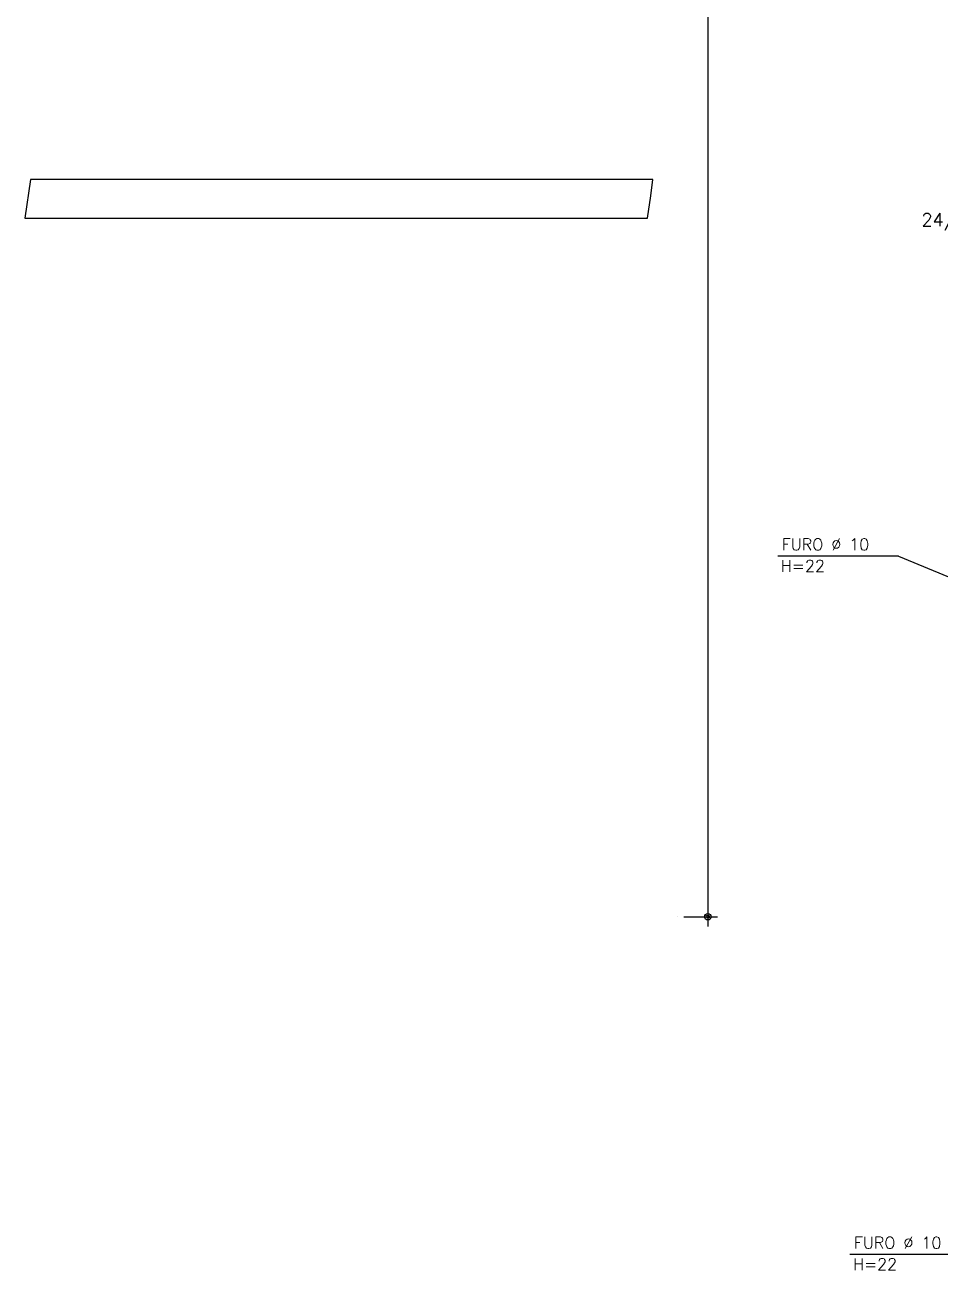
# Model space of a CAD drawing. Extents: x -40810 to 33675, y -2018 to 21213.
# Drawn here: x 13489 to 14548, y -103 to 1338 of the extents above; entities that cross this region are included whole.
import ezdxf

# ---------------------------------------------------------------- set-up
doc = ezdxf.new("R2010")
doc.units = 0
for name, color, linetype in [('12', 3, 'Continuous'), ('26', 1, 'Continuous'), ('42', 7, 'Continuous'), ('STEPHANIE', 6, 'Continuous')]:
    doc.layers.add(name, color=color, linetype=linetype)
doc.styles.get("Standard").update_dxf_attribs({"font": 'romans.shx', "width": 0.8})

msp = doc.modelspace()

# ---------------------------------------------------------------- linework, layer by layer
at = {"layer": '26', "color": 3, "linetype": 'Continuous'}
for p, q in [((14279.465, 3624.441), (14279.465, 294.941)), ((14244.042, 306.191), (14244.042, 306.191)), ((14251.542, 306.191), (14290.715, 306.191))]:
    msp.add_line(p, q, dxfattribs=at)
for radius in [3.746, 1.867]:
    msp.add_circle((14279.465, 306.191), radius, dxfattribs=at)
at = {"layer": '42'}
for p, q in [((14500.177, 723.443), (14360.372, 723.443)), ((14500.177, 723.443), (14696.926, 642.191)), ((14583.678, -84.854), (14443.873, -84.854))]:
    msp.add_line(p, q, dxfattribs=at)
at = {"layer": 'STEPHANIE', "linetype": 'Continuous'}
msp.add_lwpolyline([(14209.682, 1114.512), (14213.359, 1140.459), (14216.024, 1159.271), (14214.323, 1159.512), (13667.634, 1159.513), (13596.935, 1159.513), (13495.431, 1159.513), (13489.054, 1114.513)], close=True, dxfattribs=at)

# ---------------------------------------------------------------- texts
at = {"layer": '12'}
msp.add_text('24/180', height=15, dxfattribs=at).set_placement((14526.832, 1105.404))
at = {"layer": '42'}
for s, p in [('FURO %%c 10', (14365.144, 730.342)), ('H=22', (14364.101, 705.484)), ('FURO %%c 10', (14448.645, -77.956)), ('H=22', (14447.602, -102.814))]:
    msp.add_text(s, height=13.5, dxfattribs=at).set_placement(p)

doc.saveas('drawing.dxf')
